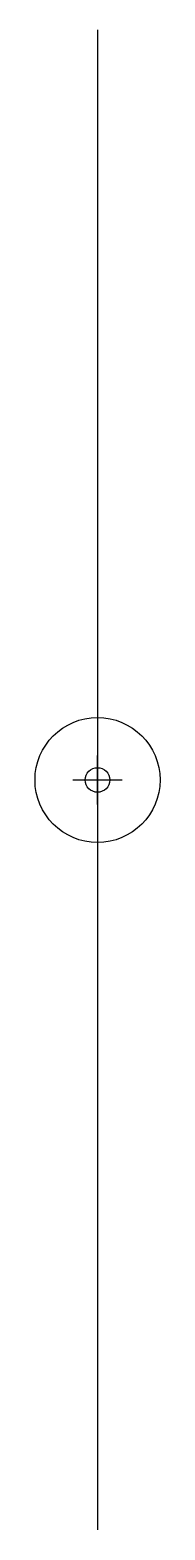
# Model space of a CAD drawing. Header units: metres. Extents: x 3 to 509016, y 4 to 6969473.
# Drawn here: x 508072.097 to 508072.351, y 6966968.631 to 6966971.679 of the extents above; entities that cross this region are included whole.
import ezdxf

# ---------------------------------------------------------------- set-up
doc = ezdxf.new("R2010")
doc.units = ezdxf.units.M
doc.layers.add('SUBASSEMBLIES', color=7, linetype='Continuous')
doc.layers.add('XREF', color=7, linetype='Continuous')

# ---------------------------------------------------------------- blocks, each defined once
blk = doc.blocks.new('XD_DESIGN_1')
at = {"layer": 'SUBASSEMBLIES', "color": 6, "linetype": 'Continuous', "lineweight": -3}
for p, q in [((508072.2241, 6966971.6789), (508072.2241, 6966968.6309)), ((508072.2241, 6966970.1049), (508072.2241, 6966970.2049)), ((508072.1741, 6966970.1549), (508072.2741, 6966970.1549))]:
    blk.add_line(p, q, dxfattribs=at)
for radius in [0.127, 0.025]:
    blk.add_circle((508072.2241, 6966970.1549), radius, dxfattribs=at)
blk = doc.blocks.new('XD_DESIGN_2')
at = {"layer": 'SUBASSEMBLIES', "color": 6, "linetype": 'Continuous', "lineweight": -3}
for p, q in [((508072.2241, 6966971.6789), (508072.2241, 6966968.6309)), ((508072.2241, 6966970.1049), (508072.2241, 6966970.2049)), ((508072.1741, 6966970.1549), (508072.2741, 6966970.1549))]:
    blk.add_line(p, q, dxfattribs=at)
for radius in [0.127, 0.025]:
    blk.add_circle((508072.2241, 6966970.1549), radius, dxfattribs=at)

msp = doc.modelspace()

# ---------------------------------------------------------------- block references
msp.add_blockref('XD_DESIGN_1', (0, 0))

# ---------------------------------------------------------------- next in the draw order: block references
at = {"layer": 'XREF'}
msp.add_blockref('XD_DESIGN_2', (0, 0), dxfattribs=at)

doc.saveas('drawing.dxf')
